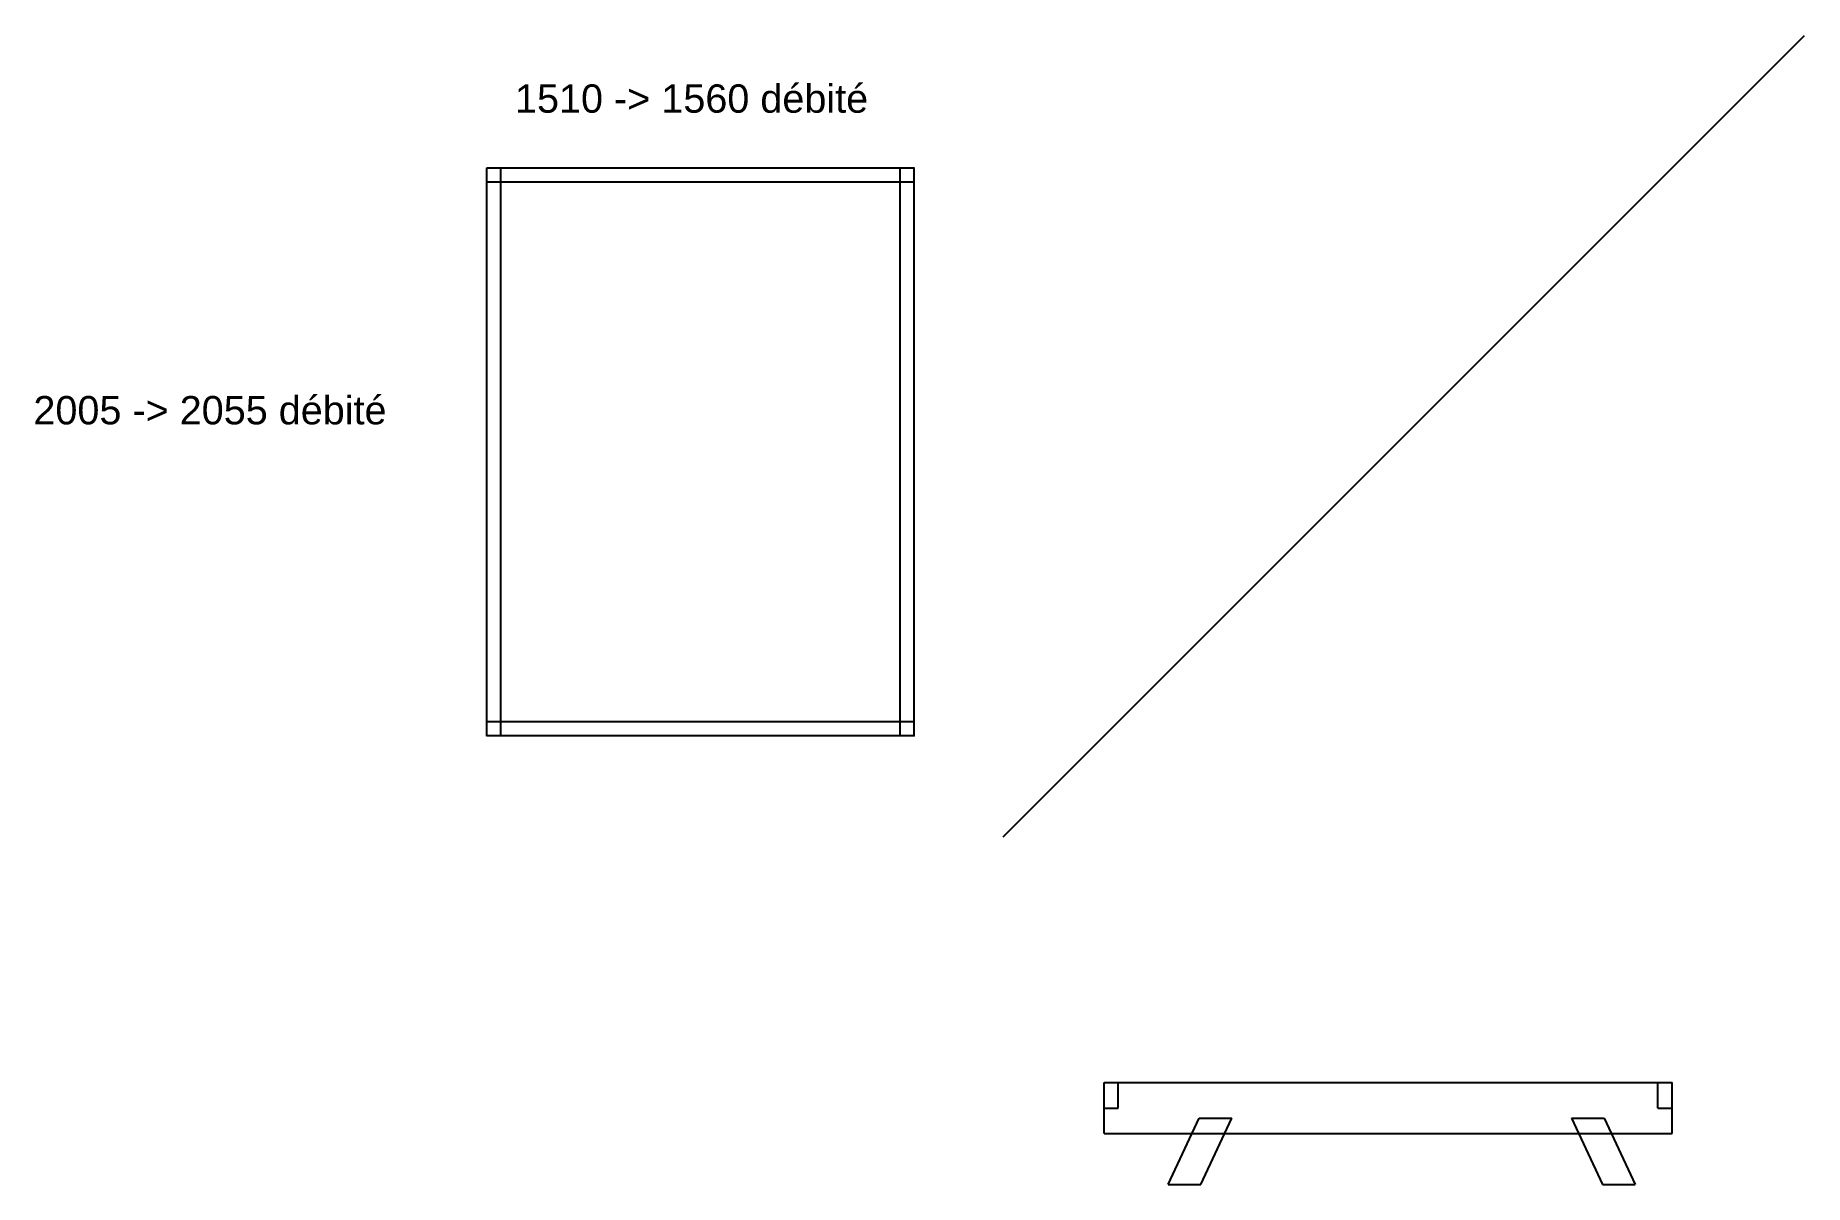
# Model space of a CAD drawing. Header units: millimetres. Extents: x -1593 to 4652, y -1583 to 2473.
import ezdxf

# ---------------------------------------------------------------- set-up
doc = ezdxf.new("R2010")
doc.units = ezdxf.units.MM
doc.layers.add('Lit', color=1, linetype='Continuous', lineweight=25, true_color=0xff0000)
doc.styles.add('textstyle11', font='')
doc.styles.add('textstyle12', font='')
doc.styles.get('textstyle11').set_extended_font_data('Liberation Sans')
doc.styles.get('textstyle12').set_extended_font_data('Liberation Sans')

msp = doc.modelspace()

# ---------------------------------------------------------------- linework, layer by layer
at = {"layer": 'Lit'}
for p, q in [((1823.7, -355.5), (4652.1, 2472.9)), ((1510, 2004.5), (0, 2004.5)), ((0.5, 0), (0.5, 2005)), ((50, 0), (50, 2005)), ((1460, 0), (1460, 2005)), ((1509.5, 0), (1509.5, 2005)), ((1510, 1955), (0, 1955)), ((1510, 50), (0, 50)), ((1510, 0.5), (0, 0.5)), ((2179.2, -1403.3), (2179.2, -1223.3)), ((2179.2, -1223.3), (4184.2, -1223.3)), ((2229.2, -1313.3), (2229.2, -1223.3)), ((4134.2, -1313.3), (4134.2, -1223.3)), ((4184.2, -1403.3), (4184.2, -1223.3)), ((2179.2, -1313.3), (2229.2, -1313.3)), ((2405.2, -1583.3), (2514.8, -1348.3)), ((2514.8, -1348.3), (2630.3, -1348.3)), ((2520.7, -1583.3), (2630.3, -1348.3)), ((3829.3, -1348.3), (3938.8, -1583.3)), ((3829.3, -1348.3), (3944.7, -1348.3)), ((3944.7, -1348.3), (4054.3, -1583.3)), ((4134.2, -1313.3), (4184.2, -1313.3)), ((2179.2, -1403.3), (4184.2, -1403.3)), ((2405.2, -1583.3), (2520.7, -1583.3)), ((3938.8, -1583.3), (4054.3, -1583.3))]:
    msp.add_line(p, q, dxfattribs=at)

# ---------------------------------------------------------------- texts
at = {"layer": 'Lit', "char_height": 100, "attachment_point": 1}
for s, insert, style in [('1510 -> 1560 débité', (100, 2300), 'textstyle11'), ('2005 -> 2055 débité', (-1600, 1200), 'textstyle12')]:
    msp.add_mtext(s, dxfattribs=dict(at, insert=insert, style=style))

doc.saveas('drawing.dxf')
